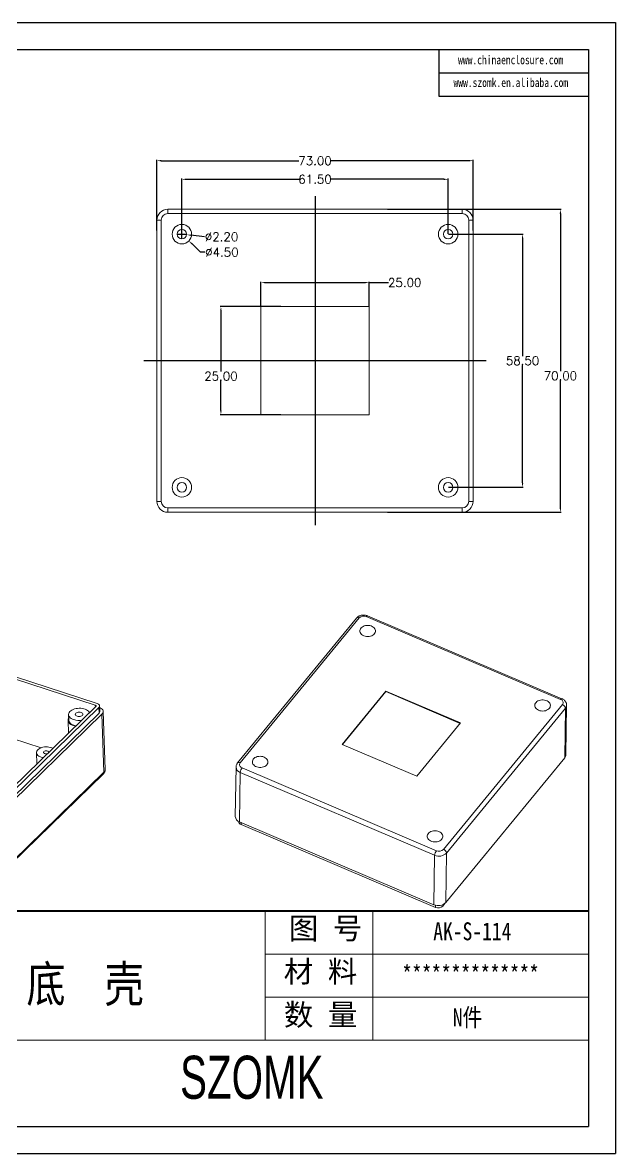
# Model space of a CAD drawing. Header units: inches. Extents: x 3379 to 4150, y 1114 to 1376.
# Drawn here: x 3611.7 to 3748.6, y 1114.4 to 1375.7 of the extents above; entities that cross this region are included whole.
import ezdxf

# ---------------------------------------------------------------- set-up
doc = ezdxf.new("R2010")
doc.units = ezdxf.units.IN
doc.header["$LTSCALE"] = 15
doc.linetypes.add('PHANTOM', pattern=[12.7, 6.35, -1.27, 1.27, -1.27, 1.27, -1.27])
doc.layers.add('文字', color=81, linetype='Continuous')
doc.layers.add('粗实线', color=7, linetype='Continuous', lineweight=30)
doc.layers.add('细实线', color=3, linetype='Continuous', lineweight=9)
doc.styles.get("Standard").update_dxf_attribs({"font": 'txt', "bigfont": 'gbcbig.shx'})
doc.styles.add('宋体', font='', dxfattribs={"width": 0.8, "height": 3.5})
doc.styles.add('长仿宋', font='', dxfattribs={"width": 0.7, "height": 4})
doc.styles.get('宋体').set_extended_font_data('SimSun')
doc.styles.get('长仿宋').set_extended_font_data('SimSun')
doc.dimstyles.new('2.5', dxfattribs={"dimtxt": 2, "dimasz": 1, "dimexe": 0.18, "dimexo": 0.0625, "dimgap": 0.09, "dimtad": 0, "dimtih": 1, "dimtoh": 1, "dimzin": 0, "dimdsep": 46, "dimtxsty": 'Standard', "dimcen": 1, "dimadec": 0, "dimazin": 2, "dimtfac": 1, "dimtofl": 0, "dimtmove": 0, "dimatfit": 3, "dimfxl": 1, "dimtolj": 1, "dimtzin": 0, "dimarcsym": 0})

# ---------------------------------------------------------------- blocks, each defined once
blk = doc.blocks.new('*D396')
at = {"color": 0, "lineweight": -2}
for p, q in [((3648.45, 1326.85), (3648.45, 1339.64)), ((3649.45, 1339.46), (3675.61, 1339.46)), ((3708.95, 1339.46), (3682.79, 1339.46)), ((3709.95, 1326.85), (3709.95, 1339.64))]:
    blk.add_line(p, q, dxfattribs=at)
at = {"color": 0}
for points in [[(3649.45, 1339.63), (3649.45, 1339.3), (3648.45, 1339.46)], [(3708.95, 1339.63), (3708.95, 1339.3), (3709.95, 1339.46)]]:
    blk.add_solid(points, dxfattribs=at)
at = {"layer": 'Defpoints', "color": 0}
for p in [(3709.95, 1339.46), (3648.45, 1326.79), (3709.95, 1326.79)]:
    blk.add_point(p, dxfattribs=at)
at = {"color": 0, "insert": (3679.2, 1339.46), "char_height": 2, "attachment_point": 5}
blk.add_mtext('\\A1;61.50', dxfattribs=at)
blk = doc.blocks.new('*D397')
at = {"color": 0, "lineweight": -2}
for p, q in [((3642.7, 1327.6), (3642.7, 1343.94)), ((3643.7, 1343.76), (3675.45, 1343.76)), ((3714.7, 1343.76), (3682.96, 1343.76)), ((3715.7, 1327.6), (3715.7, 1343.94))]:
    blk.add_line(p, q, dxfattribs=at)
at = {"color": 0}
for points in [[(3643.7, 1343.93), (3643.7, 1343.59), (3642.7, 1343.76)], [(3714.7, 1343.93), (3714.7, 1343.59), (3715.7, 1343.76)]]:
    blk.add_solid(points, dxfattribs=at)
at = {"layer": 'Defpoints', "color": 0}
for p in [(3715.7, 1343.76), (3642.7, 1327.54), (3715.7, 1327.54)]:
    blk.add_point(p, dxfattribs=at)
at = {"color": 0, "insert": (3679.2, 1343.76), "char_height": 2, "attachment_point": 5}
blk.add_mtext('\\A1;73.00', dxfattribs=at)
blk = doc.blocks.new('*D398')
at = {"color": 0, "lineweight": -2}
for p, q in [((3648.45, 1325.79), (3648.45, 1327.79)), ((3647.45, 1326.79), (3649.45, 1326.79)), ((3653.69, 1326.17), (3650.54, 1326.54))]:
    blk.add_line(p, q, dxfattribs=at)
at = {"color": 0}
blk.add_solid([(3650.56, 1326.71), (3650.52, 1326.38), (3649.55, 1326.66)], dxfattribs=at)
at = {"layer": 'Defpoints', "color": 0}
for p in [(3647.36, 1326.91), (3649.55, 1326.66)]:
    blk.add_point(p, dxfattribs=at)
at = {"color": 0, "insert": (3657.62, 1326.17), "char_height": 2, "attachment_point": 5}
blk.add_mtext('\\A1;∅2.20', dxfattribs=at)
blk = doc.blocks.new('*D399')
at = {"color": 0, "lineweight": -2}
for p, q in [((3648.45, 1325.79), (3648.45, 1327.79)), ((3647.45, 1326.79), (3649.45, 1326.79)), ((3652.78, 1322.61), (3650.79, 1324.53)), ((3653.78, 1322.61), (3652.78, 1322.61))]:
    blk.add_line(p, q, dxfattribs=at)
at = {"color": 0}
blk.add_solid([(3650.91, 1324.65), (3650.68, 1324.41), (3650.07, 1325.22)], dxfattribs=at)
at = {"layer": 'Defpoints', "color": 0}
for p in [(3646.84, 1328.35), (3650.07, 1325.22)]:
    blk.add_point(p, dxfattribs=at)
at = {"color": 0, "insert": (3657.7, 1322.61), "char_height": 2, "attachment_point": 5}
blk.add_mtext('\\A1;∅4.50', dxfattribs=at)
blk = doc.blocks.new('*D400')
at = {"color": 0, "lineweight": -2}
for p, q in [((3695.95, 1332.54), (3736.05, 1332.54)), ((3735.87, 1331.54), (3735.87, 1295.16)), ((3735.87, 1263.54), (3735.87, 1292.98)), ((3695.95, 1262.54), (3736.05, 1262.54))]:
    blk.add_line(p, q, dxfattribs=at)
at = {"color": 0}
for points in [[(3735.7, 1331.54), (3736.04, 1331.54), (3735.87, 1332.54)], [(3735.7, 1263.54), (3736.04, 1263.54), (3735.87, 1262.54)]]:
    blk.add_solid(points, dxfattribs=at)
at = {"layer": 'Defpoints', "color": 0}
for p in [(3695.88, 1332.54), (3735.87, 1332.54), (3695.88, 1262.54)]:
    blk.add_point(p, dxfattribs=at)
at = {"color": 0, "insert": (3735.87, 1294.07), "char_height": 2, "attachment_point": 5}
blk.add_mtext('\\A1;70.00', dxfattribs=at)
blk = doc.blocks.new('*D401')
at = {"color": 0, "lineweight": -2}
for p, q in [((3710.02, 1326.79), (3727.31, 1326.79)), ((3727.13, 1325.79), (3727.13, 1298.63)), ((3727.13, 1269.29), (3727.13, 1296.45)), ((3710.02, 1268.29), (3727.31, 1268.29))]:
    blk.add_line(p, q, dxfattribs=at)
at = {"color": 0}
for points in [[(3726.97, 1325.79), (3727.3, 1325.79), (3727.13, 1326.79)], [(3726.97, 1269.29), (3727.3, 1269.29), (3727.13, 1268.29)]]:
    blk.add_solid(points, dxfattribs=at)
at = {"layer": 'Defpoints', "color": 0}
for p in [(3709.95, 1326.79), (3727.13, 1326.79), (3709.95, 1268.29)]:
    blk.add_point(p, dxfattribs=at)
at = {"color": 0, "insert": (3727.13, 1297.54), "char_height": 2, "attachment_point": 5}
blk.add_mtext('\\A1;58.50', dxfattribs=at)
blk = doc.blocks.new('*D402')
at = {"color": 0, "lineweight": -2}
for p, q in [((3666.7, 1310.1), (3666.7, 1315.77)), ((3667.7, 1315.59), (3690.7, 1315.59)), ((3691.7, 1310.1), (3691.7, 1315.77)), ((3691.7, 1315.59), (3696.16, 1315.59))]:
    blk.add_line(p, q, dxfattribs=at)
at = {"color": 0}
for points in [[(3667.7, 1315.76), (3667.7, 1315.43), (3666.7, 1315.59)], [(3690.7, 1315.76), (3690.7, 1315.43), (3691.7, 1315.59)]]:
    blk.add_solid(points, dxfattribs=at)
at = {"layer": 'Defpoints', "color": 0}
for p in [(3691.7, 1315.59), (3666.7, 1310.04), (3691.7, 1310.04)]:
    blk.add_point(p, dxfattribs=at)
at = {"color": 0, "insert": (3699.92, 1315.59), "char_height": 2, "attachment_point": 5}
blk.add_mtext('\\A1;25.00', dxfattribs=at)
blk = doc.blocks.new('*D403')
at = {"color": 0, "lineweight": -2}
for p, q in [((3671.27, 1310.04), (3657.29, 1310.04)), ((3657.47, 1309.04), (3657.47, 1295.07)), ((3657.47, 1286.04), (3657.47, 1292.89)), ((3671.27, 1285.04), (3657.29, 1285.04))]:
    blk.add_line(p, q, dxfattribs=at)
at = {"color": 0}
for points in [[(3657.3, 1309.04), (3657.64, 1309.04), (3657.47, 1310.04)], [(3657.3, 1286.04), (3657.64, 1286.04), (3657.47, 1285.04)]]:
    blk.add_solid(points, dxfattribs=at)
at = {"layer": 'Defpoints', "color": 0}
for p in [(3671.33, 1310.04), (3657.47, 1285.04), (3671.33, 1285.04)]:
    blk.add_point(p, dxfattribs=at)
at = {"color": 0, "insert": (3657.47, 1293.98), "char_height": 2, "attachment_point": 5}
blk.add_mtext('\\A1;25.00', dxfattribs=at)

msp = doc.modelspace()

# ---------------------------------------------------------------- linework, layer by layer
for p, q in [((3379.052, 1375.665), (3748.567, 1375.665)), ((3748.567, 1375.665), (3748.567, 1114.391)), ((3388.613, 1369.444), (3742.347, 1369.444)), ((3707.787, 1369.444), (3707.787, 1358.644)), ((3742.347, 1369.444), (3742.347, 1120.612)), ((3707.787, 1364.044), (3742.347, 1364.044)), ((3707.787, 1358.644), (3742.347, 1358.644)), ((3388.613, 1120.612), (3742.347, 1120.612)), ((3379.052, 1114.391), (3748.567, 1114.391))]:
    msp.add_line(p, q)
at = {"color": 1, "linetype": 'PHANTOM', "lineweight": 30}
for p, q in [((3679.204, 1335.536), (3679.204, 1259.536)), ((3718.704, 1297.536), (3639.704, 1297.536))]:
    msp.add_line(p, q, dxfattribs=at)
at = {"color": 7, "linetype": 'Continuous', "lineweight": 15}
for p, q in [((3645.204, 1332.536), (3645.204, 1331.536)), ((3645.204, 1332.536), (3713.204, 1332.536)), ((3713.204, 1332.536), (3713.204, 1331.536)), ((3643.704, 1330.036), (3642.704, 1330.036)), ((3642.704, 1265.036), (3642.704, 1330.036)), ((3643.704, 1330.036), (3643.704, 1265.036)), ((3713.204, 1331.536), (3645.204, 1331.536)), ((3714.704, 1265.036), (3714.704, 1330.036)), ((3715.704, 1330.036), (3714.704, 1330.036)), ((3715.704, 1330.036), (3715.704, 1265.036)), ((3691.704, 1310.036), (3666.704, 1310.036)), ((3666.704, 1310.036), (3666.704, 1285.036)), ((3691.704, 1285.036), (3691.704, 1310.036)), ((3666.704, 1285.036), (3691.704, 1285.036)), ((3643.704, 1265.036), (3642.704, 1265.036)), ((3715.704, 1265.036), (3714.704, 1265.036)), ((3645.204, 1263.536), (3713.204, 1263.536)), ((3645.204, 1263.536), (3645.204, 1262.536)), ((3713.204, 1262.536), (3645.204, 1262.536)), ((3713.204, 1263.536), (3713.204, 1262.536)), ((3736.227, 1219.448), (3691.344, 1238.588)), ((3688.77, 1238.064), (3661.306, 1204.603)), ((3689.397, 1238.114), (3661.932, 1204.653)), ((3735.922, 1219.269), (3691.039, 1238.41)), ((3628.455, 1217.94), (3583.965, 1232.393)), ((3628.868, 1218.343), (3584.378, 1232.796)), ((3695.559, 1221.203), (3685.462, 1208.901)), ((3695.558, 1221.092), (3685.529, 1208.873)), ((3695.558, 1221.092), (3695.559, 1221.203)), ((3712.754, 1213.758), (3695.558, 1221.092)), ((3712.822, 1213.841), (3695.559, 1221.203)), ((3600.469, 1190.205), (3628.59, 1217.627)), ((3629.492, 1216.47), (3629.447, 1217.779)), ((3708.887, 1184.629), (3736.352, 1218.09)), ((3737.139, 1206.509), (3737.308, 1217.944)), ((3592.264, 1215.788), (3615.925, 1208.101)), ((3601.154, 1189.983), (3629.275, 1217.404)), ((3601.198, 1188.675), (3629.319, 1216.096)), ((3601.883, 1188.452), (3630.004, 1215.874)), ((3622.285, 1215.759), (3622.33, 1214.45)), ((3629.275, 1217.404), (3629.319, 1216.096)), ((3630.46, 1202.463), (3630.004, 1215.874)), ((3630.748, 1203.087), (3630.291, 1216.498)), ((3737.034, 1217.237), (3709.569, 1183.776)), ((3736.865, 1205.802), (3737.034, 1217.237)), ((3622.17, 1214.445), (3622.271, 1211.465)), ((3702.725, 1201.539), (3712.822, 1213.841)), ((3685.462, 1208.901), (3702.725, 1201.539)), ((3614.898, 1206.982), (3614.987, 1204.362)), ((3736.865, 1205.802), (3709.401, 1172.341)), ((3602.213, 1174.691), (3630.334, 1202.113)), ((3602.339, 1175.042), (3630.46, 1202.463)), ((3660.96, 1203.683), (3660.791, 1192.248)), ((3661.95, 1202.423), (3661.781, 1190.988)), ((3706.833, 1183.282), (3661.95, 1202.423)), ((3662.362, 1203.473), (3707.246, 1184.332)), ((3706.665, 1171.847), (3661.781, 1190.988)), ((3707.052, 1171.224), (3662.169, 1190.365)), ((3709.569, 1183.776), (3709.401, 1172.341)), ((3706.665, 1171.847), (3706.833, 1183.282)), ((3709.207, 1172.146), (3708.694, 1171.52))]:
    msp.add_line(p, q, dxfattribs=at)
at = {"color": 8, "linetype": 'Continuous', "lineweight": 15}
for p, q in [((3628.455, 1217.94), (3628.469, 1217.509)), ((3662.169, 1190.365), (3662.176, 1190.82)), ((3707.052, 1171.224), (3707.059, 1171.718)), ((3708.694, 1171.52), (3708.698, 1171.839))]:
    msp.add_line(p, q, dxfattribs=at)
at = {"color": 8, "linetype": 'Continuous', "lineweight": 15, "flags": 128}
for points in [[(3691.039, 1238.41), (3691.117, 1238.496), (3691.193, 1238.556), (3691.262, 1238.59), (3691.322, 1238.595), (3691.344, 1238.588)], [(3735.922, 1219.269), (3736, 1219.355), (3736.076, 1219.415), (3736.145, 1219.449), (3736.205, 1219.454), (3736.227, 1219.448)]]:
    msp.add_lwpolyline(points, dxfattribs=at)
at = {"color": 7, "linetype": 'Continuous', "lineweight": 15, "flags": 128}
for points in [[(3690.456, 1234.009), (3690.193, 1234.145), (3689.968, 1234.312), (3689.787, 1234.505), (3689.658, 1234.718), (3689.583, 1234.944), (3689.566, 1235.175), (3689.606, 1235.404), (3689.703, 1235.624), (3689.853, 1235.828), (3690.052, 1236.008), (3690.293, 1236.16), (3690.568, 1236.279), (3690.869, 1236.36), (3691.186, 1236.401), (3691.509, 1236.401), (3691.827, 1236.36), (3692.13, 1236.278), (3692.409, 1236.159), (3692.654, 1236.007), (3692.857, 1235.826), (3693.013, 1235.622), (3693.115, 1235.402), (3693.162, 1235.173), (3693.15, 1234.942), (3693.081, 1234.716), (3692.957, 1234.504), (3692.782, 1234.311), (3692.561, 1234.144), (3692.302, 1234.008), (3692.012, 1233.908), (3691.702, 1233.846), (3691.381, 1233.826), (3691.059, 1233.847), (3690.748, 1233.908), (3690.456, 1234.009)], [(3628.59, 1217.627), (3628.624, 1217.668), (3628.643, 1217.712), (3628.647, 1217.757), (3628.636, 1217.802), (3628.61, 1217.844), (3628.57, 1217.882), (3628.518, 1217.914), (3628.455, 1217.94)], [(3629.275, 1217.404), (3629.376, 1217.529), (3629.434, 1217.661), (3629.446, 1217.797), (3629.413, 1217.93), (3629.334, 1218.056), (3629.214, 1218.169), (3629.057, 1218.266), (3628.868, 1218.343)], [(3730.85, 1216.782), (3731.142, 1216.682), (3731.454, 1216.62), (3731.776, 1216.599), (3732.097, 1216.619), (3732.407, 1216.681), (3732.697, 1216.781), (3732.956, 1216.917), (3733.177, 1217.084), (3733.352, 1217.277), (3733.476, 1217.49), (3733.545, 1217.715), (3733.556, 1217.946), (3733.51, 1218.175), (3733.408, 1218.395), (3733.252, 1218.599), (3733.049, 1218.78), (3732.804, 1218.932), (3732.525, 1219.051), (3732.222, 1219.133), (3731.904, 1219.174), (3731.581, 1219.174), (3731.264, 1219.133), (3730.963, 1219.052), (3730.688, 1218.934), (3730.447, 1218.782), (3730.248, 1218.601), (3730.098, 1218.397), (3730.001, 1218.177), (3729.96, 1217.948), (3729.978, 1217.717), (3730.053, 1217.491), (3730.182, 1217.279), (3730.362, 1217.085), (3730.588, 1216.918), (3730.85, 1216.782)], [(3622.312, 1214.966), (3622.301, 1214.946), (3622.207, 1214.727), (3622.17, 1214.504), (3622.191, 1214.281), (3622.27, 1214.064), (3622.405, 1213.858), (3622.592, 1213.666), (3622.829, 1213.494), (3623.108, 1213.345), (3623.425, 1213.223)], [(3627.111, 1216.184), (3627.025, 1216.359), (3626.875, 1216.552), (3626.674, 1216.729), (3626.428, 1216.885), (3626.141, 1217.016), (3625.822, 1217.12), (3625.476, 1217.194), (3625.113, 1217.236), (3624.741, 1217.245), (3624.369, 1217.222), (3624.005, 1217.166), (3623.657, 1217.079), (3623.335, 1216.964), (3623.045, 1216.822), (3622.795, 1216.656), (3622.59, 1216.472), (3622.434, 1216.273), (3622.333, 1216.064), (3622.287, 1215.85), (3622.299, 1215.635), (3622.368, 1215.426), (3622.491, 1215.226), (3622.667, 1215.04), (3622.892, 1214.874), (3623.159, 1214.73), (3623.463, 1214.612), (3623.463, 1214.612)], [(3625.179, 1216.285), (3625.358, 1216.207), (3625.494, 1216.103), (3625.578, 1215.982), (3625.603, 1215.852), (3625.569, 1215.72), (3625.477, 1215.597), (3625.334, 1215.491), (3625.149, 1215.408), (3624.935, 1215.355), (3624.706, 1215.335), (3624.479, 1215.35), (3624.269, 1215.398), (3624.09, 1215.476), (3623.954, 1215.58), (3623.87, 1215.701), (3623.845, 1215.832), (3623.879, 1215.963), (3623.971, 1216.086), (3624.114, 1216.193), (3624.299, 1216.275), (3624.513, 1216.328), (3624.741, 1216.348), (3624.969, 1216.333), (3625.179, 1216.285)], [(3630.004, 1215.874), (3630.157, 1216.057), (3630.254, 1216.252), (3630.291, 1216.452), (3630.268, 1216.652), (3630.184, 1216.844), (3630.043, 1217.025), (3629.849, 1217.187), (3629.608, 1217.326), (3629.461, 1217.39)], [(3623.425, 1213.223), (3623.771, 1213.13), (3623.944, 1213.096)], [(3623.507, 1213.303), (3623.841, 1213.214), (3624.029, 1213.179)], [(3618.686, 1207.968), (3618.652, 1207.988), (3618.382, 1208.113), (3618.079, 1208.212), (3617.751, 1208.28), (3617.405, 1208.317), (3617.052, 1208.321), (3616.7, 1208.293), (3616.358, 1208.232), (3616.036, 1208.141), (3615.74, 1208.022), (3615.48, 1207.878), (3615.262, 1207.713), (3615.091, 1207.531), (3614.973, 1207.336), (3614.909, 1207.134), (3614.902, 1206.931), (3614.952, 1206.73), (3615.057, 1206.538), (3615.215, 1206.359), (3615.422, 1206.199), (3615.673, 1206.061), (3615.96, 1205.948), (3615.96, 1205.948)], [(3617.679, 1206.987), (3617.681, 1206.992), (3617.695, 1207.1), (3617.65, 1207.204), (3617.551, 1207.293), (3617.407, 1207.36), (3617.233, 1207.396), (3617.046, 1207.4), (3616.864, 1207.37), (3616.705, 1207.309), (3616.584, 1207.224), (3616.513, 1207.122), (3616.499, 1207.014), (3616.544, 1206.911), (3616.643, 1206.821), (3616.787, 1206.755), (3616.787, 1206.755)], [(3615.96, 1205.948), (3616.276, 1205.865), (3616.49, 1205.827)], [(3667.434, 1205.961), (3667.142, 1206.061), (3666.83, 1206.123), (3666.508, 1206.144), (3666.187, 1206.123), (3665.877, 1206.062), (3665.588, 1205.962), (3665.328, 1205.826), (3665.107, 1205.659), (3664.932, 1205.466), (3664.808, 1205.253), (3664.739, 1205.028), (3664.728, 1204.797), (3664.774, 1204.567), (3664.877, 1204.347), (3665.032, 1204.143), (3665.236, 1203.963), (3665.481, 1203.81), (3665.759, 1203.691), (3666.062, 1203.61), (3666.38, 1203.569), (3666.703, 1203.568), (3667.02, 1203.609), (3667.321, 1203.691), (3667.597, 1203.809), (3667.838, 1203.961), (3668.036, 1204.142), (3668.187, 1204.346), (3668.283, 1204.565), (3668.324, 1204.795), (3668.306, 1205.026), (3668.232, 1205.251), (3668.102, 1205.464), (3667.922, 1205.657), (3667.697, 1205.825), (3667.434, 1205.961)], [(3707.829, 1188.734), (3708.091, 1188.598), (3708.317, 1188.43), (3708.497, 1188.237), (3708.626, 1188.025), (3708.701, 1187.799), (3708.719, 1187.568), (3708.678, 1187.339), (3708.582, 1187.119), (3708.431, 1186.915), (3708.232, 1186.734), (3707.991, 1186.582), (3707.716, 1186.464), (3707.415, 1186.383), (3707.098, 1186.342), (3706.775, 1186.342), (3706.457, 1186.383), (3706.154, 1186.465), (3705.876, 1186.583), (3705.631, 1186.736), (3705.427, 1186.917), (3705.272, 1187.12), (3705.169, 1187.34), (3705.123, 1187.57), (3705.134, 1187.801), (3705.203, 1188.026), (3705.327, 1188.239), (3705.502, 1188.432), (3705.723, 1188.599), (3705.982, 1188.735), (3706.272, 1188.835), (3706.582, 1188.896), (3706.903, 1188.917), (3707.225, 1188.896), (3707.537, 1188.834), (3707.829, 1188.734)]]:
    msp.add_lwpolyline(points, dxfattribs=at)
at = {"color": 7, "linetype": 'Continuous', "lineweight": 15}
for centre, radius in [((3648.454, 1326.786), 2.25), ((3648.454, 1326.786), 1.1), ((3709.954, 1326.786), 2.25), ((3709.954, 1326.786), 1.1), ((3648.454, 1268.286), 2.25), ((3709.954, 1268.286), 2.25), ((3648.454, 1268.286), 1.1), ((3709.954, 1268.286), 1.1)]:
    msp.add_circle(centre, radius, dxfattribs=at)
for centre, radius, start, end in [((3645.204, 1330.036), 2.5, 90, 180), ((3713.204, 1330.036), 2.5, 0, 90), ((3645.204, 1330.036), 1.5, 90, 180), ((3713.204, 1330.036), 1.5, 0, 90), ((3645.204, 1265.036), 2.5, 180, 270), ((3645.204, 1265.036), 1.5, 180, 270), ((3713.204, 1265.036), 1.5, 270, 0), ((3713.204, 1265.036), 2.5, 270, 0), ((3690.432, 1237.074), 1.468, 65.60704, 134.86231), ((3735.745, 1218.537), 0.754, 323.6002, 76.44355), ((3735.978, 1217.091), 1.066, 7.87982, 69.47648), ((3628.989, 1216.475), 0.502, 311.02799, 359.46424), ((3623.79, 1214.771), 1.495, 192.39551, 259.10059), ((3624.638, 1218.444), 4.008, 252.94861, 280.82616), ((3617.076, 1207.639), 0.931, 251.88511, 296.83994), ((3662.539, 1204.206), 0.754, 143.6002, 256.44355), ((3736.001, 1206.543), 1.139, 319.40601, 358.27696), ((3663.891, 1202.267), 1.947, 141.733, 175.40229), ((3662.172, 1192.314), 1.382, 182.73415, 253.59616), ((3662.431, 1191.185), 0.861, 186.41227, 252.26696), ((3708.774, 1183.126), 1.947, 141.733, 175.40229), ((3707.843, 1185.513), 2.448, 245.63891, 314.83043), ((3707.852, 1185.669), 1.468, 245.60704, 314.86231), ((3708.513, 1183.63), 1.066, 7.87982, 69.47648), ((3707.675, 1174.078), 2.448, 245.63891, 314.83043), ((3707.658, 1172.561), 1.468, 245.60704, 314.86231)]:
    msp.add_arc(centre, radius, start, end, dxfattribs=at)
at = {"color": 8, "linetype": 'Continuous', "lineweight": 15}
for centre, radius, start, end in [((3689.118, 1237.66), 0.533, 58.41784, 130.75202), ((3736.17, 1217.978), 1.138, 319.40319, 358.40741), ((3661.654, 1204.2), 0.532, 58.4099, 130.81318), ((3630.012, 1202.426), 0.45, 315.78404, 4.67601), ((3629.925, 1203.088), 0.823, 310.56686, 359.92536), ((3662.341, 1203.749), 1.382, 182.85376, 253.58596)]:
    msp.add_arc(centre, radius, start, end, dxfattribs=at)
at = {"color": 7, "linetype": 'Continuous', "lineweight": 15}
for points, knots in [([(3691.344, 1238.588), (3691.285, 1238.612), (3691.128, 1238.674), (3690.857, 1238.741), (3690.536, 1238.779), (3690.21, 1238.774), (3689.887, 1238.725), (3689.575, 1238.633), (3689.282, 1238.498), (3689.029, 1238.327), (3688.864, 1238.174), (3688.788, 1238.084), (3688.77, 1238.064)], [0, 0, 0, 0, 0.0683168, 0.1804839, 0.2930383, 0.4062185, 0.520161, 0.6350304, 0.7508981, 0.8671646, 0.9701722, 1, 1, 1, 1]), ([(3737.304, 1217.947), (3737.305, 1217.963), (3737.315, 1218.067), (3737.282, 1218.261), (3737.206, 1218.518), (3737.08, 1218.757), (3736.914, 1218.975), (3736.708, 1219.169), (3736.478, 1219.33), (3736.308, 1219.41), (3736.227, 1219.448)], [0, 0, 0, 0, 0.02397991, 0.16343578, 0.3013814, 0.43946173, 0.57933852, 0.72227259, 0.86883575, 1, 1, 1, 1]), ([(3661.306, 1204.603), (3661.265, 1204.549), (3661.165, 1204.418), (3661.051, 1204.184), (3660.974, 1203.926), (3660.967, 1203.756), (3660.964, 1203.68)], [0, 0, 0, 0, 0.2007673, 0.4897302, 0.7720061, 1, 1, 1, 1]), ([(3630.334, 1202.113), (3630.378, 1202.159), (3630.48, 1202.266), (3630.605, 1202.456), (3630.698, 1202.679), (3630.748, 1202.892), (3630.744, 1203.029), (3630.742, 1203.088)], [0, 0, 0, 0, 0.17640581, 0.40435214, 0.62447694, 0.84032121, 1, 1, 1, 1])]:
    msp.add_open_spline(points, degree=3, knots=knots, dxfattribs=at)
at = {"layer": '粗实线', "color": 7, "lineweight": 40}
msp.add_line((3742.347, 1170.379), (3593.047, 1170.379), dxfattribs=at)
at = {"layer": '细实线', "color": 7}
for p, q in [((3667.697, 1170.379), (3667.697, 1140.519)), ((3692.58, 1170.379), (3692.58, 1140.728)), ((3742.347, 1160.425), (3667.697, 1160.425)), ((3742.347, 1150.472), (3667.697, 1150.472)), ((3742.347, 1140.519), (3518.398, 1140.519))]:
    msp.add_line(p, q, dxfattribs=at)

# ---------------------------------------------------------------- texts
at = {"layer": '文字', "color": 0, "attachment_point": 1, "style": '宋体'}
for s, insert, char_height, width in [('www.chinaenclosure.com', (3712.239, 1368.076), 2.02752, 35.62158), ('www.szomk.en.alibaba.com', (3711.179, 1362.826), 2.02752, 35.62158), ('{\\H1.111x;AK-S-114}', (3706.506, 1167.779), 3.73248, 43.15166), ('底  壳', (3612.545, 1157.675), 8.2944, 106.04092), ('{\\H1.111x;**************}', (3699.327, 1157.825), 3.73248, 43.15166), ('{\\H1.111x;N件}', (3711.021, 1147.872), 3.73248, 43.15166)]:
    msp.add_mtext(s, dxfattribs=dict(at, insert=insert, char_height=char_height, width=width))
at = {"layer": '粗实线', "insert": (3648.033, 1136.955), "char_height": 9.95328, "width": 111.61619, "attachment_point": 1, "style": '长仿宋'}
msp.add_mtext('{\\fSTXinwei|b0|i0|c134|p2;SZOMK}', dxfattribs=at)
at = {"layer": '细实线', "color": 7, "char_height": 4.97664, "attachment_point": 1}
for s, insert, width in [('{\\fSimSun|b0|i0|c134|p54;图 号}', (3673.169, 1168.868), 24.8832), ('{\\fSimSun|b0|i0|c134|p54;材 料   }', (3671.99, 1158.914), 24.8832), ('{\\fSimSun|b0|i0|c134|p54;数 量}', (3672.014, 1148.912), 22.48509)]:
    msp.add_mtext(s, dxfattribs=dict(at, insert=insert, width=width))

# ---------------------------------------------------------------- dimensions: what is measured, and where the dimension line sits
for base, p1, p2, picture, middle in [((3715.704, 1343.759), (3642.704, 1327.541), (3715.704, 1327.541), '*D397', (3679.204, 1343.759)), ((3709.954, 1339.462), (3648.454, 1326.786), (3709.954, 1326.786), '*D396', (3679.204, 1339.462))]:
    dim = msp.add_linear_dim(base=base, p1=p1, p2=p2, dimstyle='2.5')
    dim.commit()
    dim.dimension.update_dxf_attribs({"geometry": picture, "text_midpoint": middle})
for base, p1, p2, picture, middle in [((3735.87, 1332.536), (3695.884, 1262.536), (3695.884, 1332.536), '*D400', (3735.87, 1294.071)), ((3657.47, 1285.036), (3671.33, 1310.036), (3671.33, 1285.036), '*D403', (3657.47, 1293.977))]:
    dim = msp.add_linear_dim(base=base, p1=p1, p2=p2, angle=90, dimstyle='2.5')
    dim.commit()
    dim.dimension.update_dxf_attribs({"geometry": picture, "text_midpoint": middle, "dimtype": 160})
for p1, p2, picture, middle in [((3646.836, 1328.35), (3650.072, 1325.222), '*D399', (3657.703, 1322.605)), ((3647.362, 1326.914), (3649.547, 1326.658), '*D398', (3653.693, 1326.174))]:
    dim = msp.add_diameter_dim_2p(p1=p1, p2=p2, dimstyle='2.5')
    dim.commit()
    dim.dimension.update_dxf_attribs({"geometry": picture, "text_midpoint": middle, "dimtype": 163})
dim = msp.add_linear_dim(base=(3727.133, 1326.786), p1=(3709.954, 1268.286), p2=(3709.954, 1326.786), angle=90, dimstyle='2.5')
dim.commit()
dim.dimension.update_dxf_attribs({"geometry": '*D401', "text_midpoint": (3727.133, 1297.536)})
dim = msp.add_linear_dim(base=(3691.704, 1315.594), p1=(3666.704, 1310.036), p2=(3691.704, 1310.036), dimstyle='2.5')
dim.commit()
dim.dimension.update_dxf_attribs({"geometry": '*D402', "text_midpoint": (3699.916, 1315.594), "dimtype": 160})

doc.saveas('drawing.dxf')
